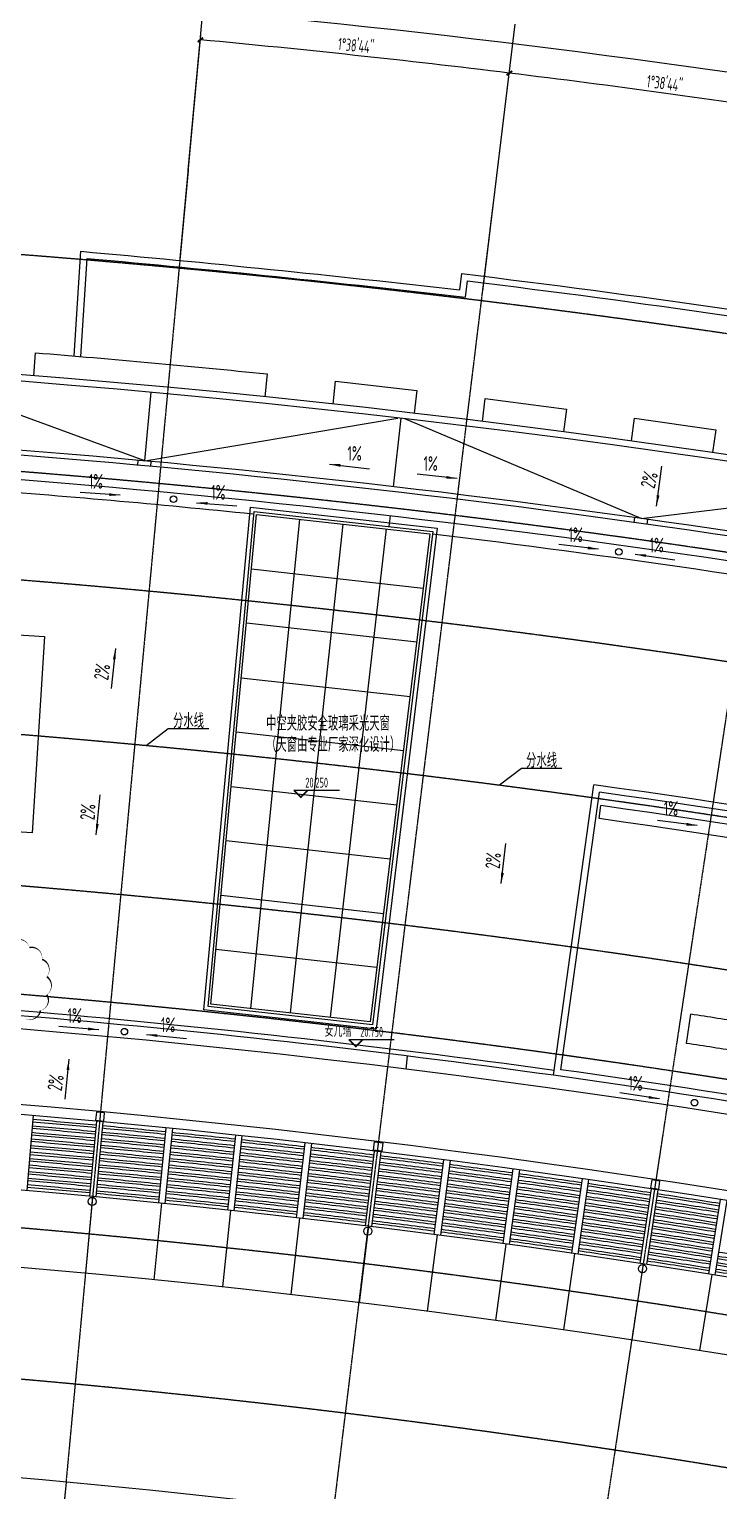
# Model space of a CAD drawing. Header units: millimetres. Extents: x 11677979 to 11902225, y -6694179 to -6308891.
# Drawn here: x 11804155 to 11825204, y -6409579 to -6364981 of the extents above; entities that cross this region are included whole.
import ezdxf
from ezdxf.enums import TextEntityAlignment as Align

# ---------------------------------------------------------------- set-up
doc = ezdxf.new("R2010")
doc.units = ezdxf.units.MM
doc.header["$LTSCALE"] = 10
doc.linetypes.add('A2-RG-AXIS$0$CENTER', pattern=[2, 1.25, -0.25, 0.25, -0.25])
doc.linetypes.add('A2-RG-AXIS$0$DOTE', pattern=[2.42, 2, -0.2, 0.02, -0.2])
for name, color, linetype in [('A2-RG-AXIS$0$A-AXIS', 1, 'Continuous'), ('A2-RG-AXIS$0$A-DIMS-100', 1, 'Continuous'), ('A2-RG-AXIS$0$A-GRID', 1, 'A2-RG-AXIS$0$CENTER'), ('A2-RI-RF$0$$0$AUDIT_D_120618114340-341', 1, 'Continuous'), ('A2-RI-RF$0$$2$A-SYMB', 4, 'Continuous'), ('A2-RI-RF$0$A-COLUMN', 9, 'Continuous'), ('A2-RI-RF$0$A-GLAZ', 140, 'Continuous'), ('A2-RI-RF$0$A-HATH', 9, 'Continuous'), ('A2-RI-RF$0$A-ROOF-DRAN', 175, 'Continuous'), ('A2-RI-RF$0$A-ROOF-EDGE', 2, 'Continuous'), ('A2-RI-RF$0$A-SYMB', 4, 'Continuous'), ('A2-RI-RF$0$A-SYMB-AREA', 4, 'Continuous'), ('A2-RI-RF$0$A-SYMB-NAME', 4, 'Continuous'), ('A2-RI-RF$0$an-flor-open', 3, 'Continuous'), ('A2-RI-RF$0$an-wall-prht', 2, 'Continuous')]:
    doc.layers.add(name, color=color, linetype=linetype)
for name, color, linetype, lineweight in [('A2-RI-RF$0$A-DETL-LLIN', 3, 'Continuous', 5), ('A2-RI-RF$0$A-DETL-MLIN', 3, 'Continuous', 9), ('A2-RI-RF$0$A-GLAZ-CWMG', 3, 'Continuous', 5)]:
    doc.layers.add(name, color=color, linetype=linetype, lineweight=lineweight)
doc.styles.add('A2-RG-AXIS$0$XD2008', font='hzs.shx', dxfattribs={"width": 0.7, "bigfont": 'hztxt.shx'})
doc.styles.add('A2-RI-RF$0$$0$XD2008', font='xd-hzs.shx', dxfattribs={"width": 0.7, "bigfont": 'xd-hztxt.shx'})
doc.styles.add('A2-RI-RF$0$ECADI', font='hzs.shx', dxfattribs={"width": 0.7, "bigfont": 'hztxt.shx'})
doc.dimstyles.new('A2-RG-AXIS$0$XD150', dxfattribs={"dimscale": 300, "dimtxt": 2.5, "dimasz": 1.5, "dimexe": 1, "dimexo": 2, "dimgap": 0.5, "dimtad": 1, "dimdec": 0, "dimdsep": 46, "dimtxsty": 'A2-RG-AXIS$0$XD2008', "dimcen": 2.5, "dimclrt": 4, "dimaunit": 1, "dimadec": 3, "dimazin": 0, "dimtfac": 1, "dimtdec": 0, "dimtmove": 2, "dimatfit": 3, "dimfxl": 0, "dimtolj": 1, "dimtzin": 0, "dimarcsym": 0})

# ---------------------------------------------------------------- blocks, each defined once
blk = doc.blocks.new('A2-RG-AXIS$0$_ArchTick')
at = {"color": 0, "linetype": 'ByBlock', "const_width": 0.4}
blk.add_lwpolyline([(-0.5, -0.5), (0.5, 0.5)], dxfattribs=at)
blk = doc.blocks.new('*D484')
at = {"layer": 'A2-RG-AXIS$0$A-DIMS-100', "color": 0, "lineweight": -2, "ltscale": 3, "transparency": 16777216}
for p, q in [((11797069, -6408968), (11796982, -6410315)), ((11805251, -6409612), (11805125, -6410956))]:
    blk.add_line(p, q, dxfattribs=at)
blk.add_arc((11778731, -6694179), 284600, 84.67576, 86.32117, dxfattribs=at)
at = {"layer": 'Defpoints', "color": 0, "ltscale": 3, "transparency": 16777216}
for p in [(11797088, -6408668), (11805278, -6409313), (11802425, -6410567), (11778731, -6694179)]:
    blk.add_point(p, dxfattribs=at)
at = {"layer": 'A2-RG-AXIS$0$A-DIMS-100', "color": 0, "lineweight": -2, "ltscale": 3, "transparency": 16777216, "xscale": 150, "yscale": 150, "zscale": 150}
for p, rotation in [((11796992, -6410165), 176.3211745693895), ((11805139, -6410807), 354.6757558073726)]:
    blk.add_blockref('A2-RG-AXIS$0$_ArchTick', p, dxfattribs=dict(at, rotation=rotation))
at = {"layer": 'A2-RG-AXIS$0$A-DIMS-100', "color": 4, "ltscale": 3, "transparency": 16777216, "insert": (11801091, -6410159), "char_height": 375, "attachment_point": 5, "rotation": 355.4985, "style": 'A2-RG-AXIS$0$XD2008'}
blk.add_mtext('\\A1;1°38\'44"', dxfattribs=at)
blk = doc.blocks.new('*D486')
at = {"layer": 'A2-RG-AXIS$0$A-DIMS-100', "color": 0, "lineweight": -2, "ltscale": 3, "transparency": 16777216}
for p, q in [((11805251, -6409612), (11805125, -6410956)), ((11813411, -6410491), (11813247, -6411831))]:
    blk.add_line(p, q, dxfattribs=at)
blk.add_arc((11778731, -6694179), 284600, 83.03033, 84.67575, dxfattribs=at)
at = {"layer": 'Defpoints', "color": 0, "ltscale": 3, "transparency": 16777216}
for p in [(11805278, -6409313), (11813447, -6410193), (11810559, -6411364), (11778731, -6694179)]:
    blk.add_point(p, dxfattribs=at)
at = {"layer": 'A2-RG-AXIS$0$A-DIMS-100', "color": 0, "lineweight": -2, "ltscale": 3, "transparency": 16777216, "xscale": 150, "yscale": 150, "zscale": 150}
for p, rotation in [((11805139, -6410807), 174.6757533726868), ((11813265, -6411682), 353.0303346106688)]:
    blk.add_blockref('A2-RG-AXIS$0$_ArchTick', p, dxfattribs=dict(at, rotation=rotation))
at = {"layer": 'A2-RG-AXIS$0$A-DIMS-100', "color": 4, "ltscale": 3, "transparency": 16777216, "insert": (11809237, -6410919), "char_height": 375, "attachment_point": 5, "rotation": 353.853, "style": 'A2-RG-AXIS$0$XD2008'}
blk.add_mtext('\\A1;1°38\'44"', dxfattribs=at)
blk = doc.blocks.new('*D492')
at = {"layer": 'A2-RG-AXIS$0$A-DIMS-100', "color": 0, "lineweight": -2, "ltscale": 3, "transparency": 16777216}
for p, q in [((11753070, -6371598), (11752455, -6363872)), ((11854556, -6379588), (11856371, -6372053))]:
    blk.add_line(p, q, dxfattribs=at)
blk.add_arc((11778731, -6694179), 331200, 76.44866, 94.54827, dxfattribs=at)
at = {"layer": 'Defpoints', "color": 0, "ltscale": 3, "transparency": 16777216}
for p in [(11822065, -6365826), (11753093, -6371897), (11854485, -6379879), (11778731, -6694179)]:
    blk.add_point(p, dxfattribs=at)
at = {"layer": 'A2-RG-AXIS$0$A-DIMS-100', "color": 0, "lineweight": -2, "ltscale": 3, "transparency": 16777216, "xscale": 150, "yscale": 150, "zscale": 150}
for p, rotation in [((11752467, -6364022), 184.5482656226652), ((11856336, -6372199), 346.4486630674553)]:
    blk.add_blockref('A2-RG-AXIS$0$_ArchTick', p, dxfattribs=dict(at, rotation=rotation))
at = {"layer": 'A2-RG-AXIS$0$A-DIMS-100', "color": 4, "ltscale": 3, "transparency": 16777216, "insert": (11804749, -6363703), "char_height": 375, "attachment_point": 5, "rotation": 355.4985, "style": 'A2-RG-AXIS$0$XD2008'}
blk.add_mtext('\\A1;18°5\'59"', dxfattribs=at)
blk = doc.blocks.new('*D542')
at = {"layer": 'A2-RG-AXIS$0$A-DIMS-100', "color": 0, "lineweight": -2, "ltscale": 3, "transparency": 16777216}
for p, q in [((11817998, -6372970), (11818829, -6366171)), ((11827205, -6374230), (11828231, -6367457))]:
    blk.add_line(p, q, dxfattribs=at)
blk.add_arc((11778731, -6694179), 330300, 81.38492, 83.03033, dxfattribs=at)
at = {"layer": 'Defpoints', "color": 0, "ltscale": 3, "transparency": 16777216}
for p in [(11825080, -6367147), (11817961, -6373268), (11827160, -6374527), (11778731, -6694179)]:
    blk.add_point(p, dxfattribs=at)
at = {"layer": 'A2-RG-AXIS$0$A-DIMS-100', "color": 0, "lineweight": -2, "ltscale": 3, "transparency": 16777216, "xscale": 150, "yscale": 150, "zscale": 150}
for p, rotation in [((11818811, -6366319), 173.0303346336148), ((11828208, -6367606), 351.3849162218818)]:
    blk.add_blockref('A2-RG-AXIS$0$_ArchTick', p, dxfattribs=dict(at, rotation=rotation))
at = {"layer": 'A2-RG-AXIS$0$A-DIMS-100', "color": 4, "ltscale": 3, "transparency": 16777216, "insert": (11823554, -6366633), "char_height": 375, "attachment_point": 5, "rotation": 352.2076, "style": 'A2-RG-AXIS$0$XD2008'}
blk.add_mtext('\\A1;1°38\'44"', dxfattribs=at)
blk = doc.blocks.new('*D546')
at = {"layer": 'A2-RG-AXIS$0$A-DIMS-100', "color": 0, "lineweight": -2, "ltscale": 3, "transparency": 16777216}
for p, q in [((11808758, -6371975), (11809394, -6365154)), ((11817998, -6372970), (11818829, -6366171))]:
    blk.add_line(p, q, dxfattribs=at)
blk.add_arc((11778731, -6694179), 330300, 83.03034, 84.67576, dxfattribs=at)
at = {"layer": 'Defpoints', "color": 0, "ltscale": 3, "transparency": 16777216}
for p in [(11815670, -6365951), (11808730, -6372274), (11817961, -6373268), (11778731, -6694179)]:
    blk.add_point(p, dxfattribs=at)
at = {"layer": 'A2-RG-AXIS$0$A-DIMS-100', "color": 0, "lineweight": -2, "ltscale": 3, "transparency": 16777216, "xscale": 150, "yscale": 150, "zscale": 150}
for p, rotation in [((11809380, -6365304), 174.6757570742864), ((11818811, -6366319), 353.0303386625535)]:
    blk.add_blockref('A2-RG-AXIS$0$_ArchTick', p, dxfattribs=dict(at, rotation=rotation))
at = {"layer": 'A2-RG-AXIS$0$A-DIMS-100', "color": 4, "ltscale": 3, "transparency": 16777216, "insert": (11814131, -6365481), "char_height": 375, "attachment_point": 5, "rotation": 353.853, "style": 'A2-RG-AXIS$0$XD2008'}
blk.add_mtext('\\A1;1°38\'44"', dxfattribs=at)
blk = doc.blocks.new('A2-RI-RF$0$$2$ECADI-TAG-HGHT（国标）')
at = {"color": 1}
blk.add_line((-2.12, 2.12), (11.77, 2.12), dxfattribs=at)
at = {"color": 1, "const_width": 0.5}
blk.add_lwpolyline([(-2.12, 2.12), (0, 0), (2.12, 2.12)], dxfattribs=at)
at = {"style": 'A2-RI-RF$0$$0$XD2008', "width": 0.7}
blk.add_attdef('FL', text='', height=3, dxfattribs=at).set_placement((-2.69, 2.97), align=Align.RIGHT)
for tag, p in [('F.F.L.', (2.28, 2.97)), ('T.O.S.', (2.28, -1.1))]:
    blk.add_attdef(tag, p, '', height=3, dxfattribs=at)
blk = doc.blocks.new('A2-RI-RF$0$5erhfh')
at = {"layer": 'A2-RI-RF$0$A-SYMB-AREA', "style": 'A2-RI-RF$0$ECADI', "width": 0.7}
blk.add_attdef('340M2', text='', height=2.5, dxfattribs=at).set_placement((0, 1.25), align=Align.MIDDLE_LEFT)
at = {"layer": 'A2-RI-RF$0$A-SYMB-NAME', "style": 'A2-RI-RF$0$ECADI', "width": 0.7}
blk.add_attdef('CHINESENAME', (-12.29, 3.09), '', height=4.5, dxfattribs=at)
blk = doc.blocks.new('A2-RI-RF$0$5urthfgh')
at = {"layer": 'A2-RI-RF$0$A-COLUMN'}
for points in [[(53644, -3145), (53667, -2896), (53418, -2873), (53395, -3122)], [(61880, -4032), (61911, -3784), (62159, -3814), (62129, -4062)], [(70583, -5223), (70621, -4976), (70373, -4938), (70336, -5185)]]:
    blk.add_lwpolyline(points, close=True, dxfattribs=at)
for centre in [(53290, -5598), (61704, -6504), (70089, -7651)]:
    blk.add_circle(centre, 125, dxfattribs=at)
at = {"layer": 'A2-RI-RF$0$A-DETL-MLIN'}
for p, q in [((53304, -5448), (53086, -7788)), ((55411, -5652), (55176, -7990)), ((57516, -5871), (57265, -8208)), ((59620, -6106), (59352, -8440)), ((61722, -6355), (61437, -8688)), ((63823, -6619), (63521, -8950)), ((65921, -6899), (65602, -9227)), ((68017, -7193), (67682, -9519)), ((70111, -7503), (69759, -9826)), ((72203, -7828), (71834, -10148))]:
    blk.add_line(p, q, dxfattribs=at)
at = {"layer": 'A2-RI-RF$0$A-GLAZ'}
for radius, start, end in [(297025, 84.69504, 85.06782), (296625, 84.69507, 85.06779), (296750, 84.69506, 85.0678), (296825, 84.69506, 85.06781), (296950, 84.69505, 85.06782), (296750, 84.28371, 84.65645), (296825, 84.2837, 84.65645), (296950, 84.2837, 84.65646), (297025, 84.28369, 84.65647), (297025, 83.87234, 84.24511), (296150, 84.6951, 85.06776), (296225, 84.6951, 85.06777), (296350, 84.69509, 85.06778), (296425, 84.69508, 85.06778), (296550, 84.69508, 85.06779), (296350, 84.28373, 84.65642), (296425, 84.28373, 84.65643), (296550, 84.28372, 84.65643), (296625, 84.28372, 84.65644), (296550, 83.87237, 84.24508), (296625, 83.87236, 84.24508), (296750, 83.87235, 84.24509), (296825, 83.87235, 84.2451), (296950, 83.87234, 84.24511), (296750, 83.461, 83.83374), (296825, 83.46099, 83.83374), (296950, 83.46099, 83.83375), (297025, 83.46098, 83.83376), (297025, 83.04963, 83.4224), (295750, 84.69513, 85.06774), (295825, 84.69512, 85.06774), (295950, 84.69512, 85.06775), (296025, 84.69511, 85.06775), (295950, 84.28376, 84.6564), (296025, 84.28376, 84.6564), (296150, 84.28375, 84.65641), (296225, 84.28374, 84.65641), (296150, 83.87239, 84.24505), (296225, 83.87239, 84.24506), (296350, 83.87238, 84.24507), (296425, 83.87237, 84.24507), (296350, 83.46103, 83.83371), (296425, 83.46102, 83.83372), (296550, 83.46101, 83.83373), (296625, 83.46101, 83.83373), (296550, 83.04966, 83.42237), (296625, 83.04965, 83.42238), (296750, 83.04964, 83.42238), (296825, 83.04964, 83.42239), (296950, 83.04963, 83.4224), (296825, 82.63828, 83.01103), (296950, 82.63828, 83.01104), (297025, 82.63827, 83.01105), (295225, 84.69516, 85.0677), (295350, 84.69515, 85.06771), (295425, 84.69515, 85.06772), (295550, 84.69514, 85.06772), (295625, 84.69514, 85.06773), (295425, 84.2838, 84.65636), (295550, 84.28379, 84.65637), (295625, 84.28378, 84.65637), (295750, 84.28377, 84.65638), (295825, 84.28377, 84.65639), (295625, 83.87243, 84.24502), (295750, 83.87242, 84.24503), (295825, 83.87241, 84.24503), (295950, 83.87241, 84.24504), (296025, 83.8724, 84.24505), (295950, 83.46105, 83.83369), (296025, 83.46105, 83.83369), (296150, 83.46104, 83.8337), (296225, 83.46103, 83.8337), (296150, 83.04968, 83.42234), (296225, 83.04968, 83.42235), (296350, 83.04967, 83.42236), (296425, 83.04967, 83.42236), (296350, 82.63832, 83.011), (296425, 82.63831, 83.01101), (296550, 82.6383, 83.01102), (296625, 82.6383, 83.01102), (296750, 82.63829, 83.01103), (296625, 82.22694, 82.59967), (296750, 82.22694, 82.59967), (296825, 82.22693, 82.59968), (296950, 82.22692, 82.59969), (297025, 82.22692, 82.59969), (296950, 81.81557, 82.18833), (297025, 81.81556, 82.18834), (294950, 84.69518, 85.06768), (295025, 84.69518, 85.06769), (295150, 84.69517, 85.0677), (295025, 84.28382, 84.65633), (295150, 84.28381, 84.65634), (295225, 84.28381, 84.65635), (295350, 84.2838, 84.65636), (295225, 83.87245, 84.24499), (295350, 83.87245, 84.245), (295425, 83.87244, 84.24501), (295550, 83.87243, 84.24501), (295425, 83.46109, 83.83365), (295550, 83.46108, 83.83366), (295625, 83.46107, 83.83366), (295750, 83.46106, 83.83367), (295825, 83.46106, 83.83368), (295625, 83.04972, 83.42231), (295750, 83.04971, 83.42232), (295825, 83.04971, 83.42232), (295950, 83.0497, 83.42233), (296025, 83.04969, 83.42234), (295950, 82.63834, 83.01098), (296025, 82.63834, 83.01098), (296150, 82.63833, 83.01099), (296225, 82.63832, 83.01099), (296150, 82.22697, 82.59964), (296225, 82.22697, 82.59964), (296350, 82.22696, 82.59965), (296425, 82.22696, 82.59965), (296550, 82.22695, 82.59966), (296550, 81.81559, 82.18831), (296625, 81.81559, 82.18831), (296750, 81.81558, 82.18832), (296825, 81.81558, 82.18832), (296750, 81.40423, 81.77697), (296825, 81.40422, 81.77697), (296950, 81.40421, 81.77698), (297025, 81.40421, 81.77698), (294950, 84.28383, 84.65633), (294950, 83.87247, 84.24498), (295025, 83.87247, 84.24498), (295150, 83.87246, 84.24499), (294950, 83.46112, 83.83362), (295025, 83.46111, 83.83363), (295150, 83.4611, 83.83363), (295225, 83.4611, 83.83364), (295350, 83.46109, 83.83365), (295225, 83.04974, 83.42228), (295350, 83.04974, 83.42229), (295425, 83.04973, 83.4223), (295550, 83.04972, 83.42231), (295425, 82.63838, 83.01094), (295550, 82.63837, 83.01095), (295625, 82.63836, 83.01096), (295750, 82.63836, 83.01096), (295825, 82.63835, 83.01097), (295750, 82.227, 82.59961), (295825, 82.227, 82.59961), (295950, 82.22699, 82.59962), (296025, 82.22698, 82.59963), (296025, 81.81563, 82.18827), (296150, 81.81562, 82.18828), (296225, 81.81561, 82.18829), (296350, 81.81561, 82.18829), (296425, 81.8156, 82.1883), (296350, 81.40425, 81.77694), (296425, 81.40425, 81.77694), (296550, 81.40424, 81.77695), (296625, 81.40423, 81.77696), (296625, 80.99288, 81.3656), (296750, 80.99287, 81.36561), (296825, 80.99287, 81.36562), (296950, 80.99286, 81.36562), (297025, 80.99285, 81.36563), (294950, 83.04976, 83.42227), (295025, 83.04976, 83.42227), (295150, 83.04975, 83.42228), (295025, 82.6384, 83.01092), (295150, 82.63839, 83.01092), (295225, 82.63839, 83.01093), (295350, 82.63838, 83.01094), (295350, 82.22703, 82.59958), (295425, 82.22702, 82.59959), (295550, 82.22701, 82.5996), (295625, 82.22701, 82.5996), (295550, 81.81566, 82.18824), (295625, 81.81565, 82.18825), (295750, 81.81565, 82.18825), (295825, 81.81564, 82.18826), (295950, 81.81563, 82.18827), (295825, 81.40429, 81.7769), (295950, 81.40428, 81.77691), (296025, 81.40427, 81.77692), (296150, 81.40427, 81.77693), (296225, 81.40426, 81.77693), (296150, 80.99291, 81.36557), (296225, 80.99291, 81.36558), (296350, 80.9929, 81.36558), (296425, 80.99289, 81.36559), (296550, 80.99288, 81.3656), (294950, 82.63841, 83.01091), (294950, 82.22705, 82.59956), (295025, 82.22705, 82.59956), (295150, 82.22704, 82.59957), (295225, 82.22704, 82.59958), (295150, 81.81569, 82.18822), (295225, 81.81568, 82.18822), (295350, 81.81567, 82.18823), (295425, 81.81567, 82.18823), (295425, 81.40431, 81.77688), (295550, 81.4043, 81.77689), (295625, 81.4043, 81.77689), (295750, 81.40429, 81.7769), (295750, 80.99294, 81.36555), (295825, 80.99293, 81.36555), (295950, 80.99292, 81.36556), (296025, 80.99292, 81.36556), (294950, 81.8157, 82.1882), (295025, 81.81569, 82.18821), (294950, 81.40434, 81.77685), (295025, 81.40434, 81.77685), (295150, 81.40433, 81.77686), (295225, 81.40433, 81.77687), (295350, 81.40432, 81.77687), (295350, 80.99296, 81.36552), (295425, 80.99296, 81.36552), (295550, 80.99295, 81.36553), (295625, 80.99294, 81.36554), (294950, 80.99299, 81.36549), (295025, 80.99298, 81.3655), (295150, 80.99298, 81.36551), (295225, 80.99297, 81.36551), (295150, 80.58162, 80.95415), (295225, 80.58162, 80.95416), (295350, 80.58161, 80.95416), (295425, 80.5816, 80.95417), (295550, 80.5816, 80.95418), (294950, 80.58163, 80.95414), (295025, 80.58163, 80.95414)]:
    blk.add_arc((25944, -299026), radius, start, end, dxfattribs=at)
at = {"layer": 'A2-RI-RF$0$an-wall-prht'}
for p, q in [((51492, -2976), (51295, -5268)), ((53418, -3149), (53204, -5439)), ((53617, -3167), (53403, -5457)), ((55541, -3354), (55311, -5642)), ((55740, -3374), (55510, -5662)), ((57663, -3574), (57417, -5861)), ((57862, -3595), (57616, -5882)), ((59784, -3809), (59521, -6094)), ((59982, -3832), (59720, -6117)), ((61902, -4060), (61623, -6343)), ((62101, -4084), (61822, -6367)), ((64019, -4326), (63723, -6606)), ((64217, -4351), (63922, -6632)), ((66134, -4607), (65822, -6885)), ((66332, -4634), (66020, -6912)), ((68246, -4903), (67918, -7179)), ((68444, -4931), (68116, -7208)), ((70357, -5214), (70012, -7488)), ((70555, -5244), (70210, -7518)), ((72465, -5540), (72104, -7812)), ((72663, -5572), (72302, -7843))]:
    blk.add_line(p, q, dxfattribs=at)
for centre, radius, start, end in [((25944, -299026), 297450, 76.99055, 94.00515), ((25943, -299026), 297150, 76.9335, 94.06187), ((25944, -299026), 294850, 76.49368, 94.50202), ((25944, -299026), 292500, 76.03854, 94.95868)]:
    blk.add_arc(centre, radius, start, end, dxfattribs=at)
blk = doc.blocks.new('A2-RG-AXIS')
at = {"layer": 'A2-RG-AXIS$0$A-AXIS', "ltscale": 3}
for p, q in [((11809008.7, -6369286.5), (11809519.1, -6363810.3)), ((11818325.2, -6370289.9), (11818992.6, -6364830.5)), ((11805278.5, -6409313.1), (11805083.6, -6411404))]:
    blk.add_line(p, q, dxfattribs=at)
at = {"layer": 'A2-RG-AXIS$0$A-GRID', "linetype": 'A2-RG-AXIS$0$DOTE'}
for p, q in [((11809008.7, -6369286.5), (11805278.5, -6409313.1)), ((11813447.2, -6410192.8), (11818325.2, -6370289.9)), ((11827609, -6371560.4), (11821587.2, -6411306.8))]:
    blk.add_line(p, q, dxfattribs=at)
for radius, start, end in [(323300, 75.589285, 95.407644), (316700, 75.589285, 95.407644), (313400, 75.589285, 95.407644), (308700, 75.589285, 95.407644), (304100, 75.589285, 95.407644), (300800, 75.589285, 95.407644), (293700, 75.589281, 95.407645), (289100, 75.589281, 95.407645)]:
    blk.add_arc((11778730.7, -6694178.7), radius, start, end, dxfattribs=at)
at = {"layer": 'A2-RG-AXIS$0$A-DIMS-100', "ltscale": 3}
for base, p1, p2, picture, middle in [((11822064.9, -6365825.9), (11854485.2, -6379879.3), (11753093.4, -6371896.8), '*D492', (11804748.6, -6363703.1)), ((11815670.3, -6365950.8), (11808730.3, -6372273.6), (11817961.2, -6373267.7), '*D546', (11814130.8, -6365481.3)), ((11825079.8, -6367146.8), (11827159.6, -6374526.5), (11817961.2, -6373267.7), '*D542', (11823554.4, -6366633.3)), ((11802425.5, -6410566.8), (11797087.9, -6408668.2), (11805278.5, -6409313.1), '*D484', (11801091.2, -6410159.3)), ((11810559.4, -6411364.1), (11813447.2, -6410192.8), (11805278.5, -6409313.1), '*D486', (11809237.3, -6410918.5))]:
    dim = blk.add_angular_dim_3p(base=base, center=(11778730.7, -6694178.7), p1=p1, p2=p2, dimstyle='A2-RG-AXIS$0$XD150', override={"dimscale": 150, "dimasz": 1, "dimblk": 'A2-RG-AXIS$0$_ArchTick', "dimadec": 4}, dxfattribs=at)
    dim.commit()
    dim.dimension.update_dxf_attribs({"geometry": picture, "text_midpoint": middle})
blk = doc.blocks.new('A2-RI-RF')
at = {"layer": 'A2-RI-RF$0$$0$AUDIT_D_120618114340-341'}
for p, q in [((11813322.4, -6378255.7), (11814542.3, -6378392.5)), ((11823306.1, -6379532.7), (11823469.7, -6378316.2)), ((11817219.5, -6378693.9), (11815999.4, -6378559.3)), ((11806930.4, -6379200.6), (11805705.7, -6379118.3)), ((11809265.7, -6379427.8), (11810489.5, -6379522.8)), ((11821536.9, -6380848.1), (11820318.1, -6380702)), ((11822650.6, -6381002.2), (11823866.4, -6381170.6)), ((11806785.5, -6383876.9), (11806659.7, -6385097.9)), ((11806199.8, -6389562.5), (11806325.6, -6388341.5)), ((11824547.8, -6389282.3), (11823330.3, -6389126.5)), ((11818561.5, -6391051.6), (11818708.6, -6389832.9)), ((11806283.7, -6395511.7), (11805060.6, -6395408)), ((11807734.6, -6395660.3), (11808956.5, -6395776.6)), ((11805367.1, -6396410.4), (11805241.4, -6397631.4)), ((11823397.2, -6397622.1), (11822184.3, -6397433.4))]:
    blk.add_line(p, q, dxfattribs=at)
at = {"layer": 'A2-RI-RF$0$$0$AUDIT_D_120618114340-341', "extrusion": (0, 0, -1)}
for points in [[(-11813657.8, -6378249), (-11813649, -6378332.7), (-11813318.5, -6378255.4)], [(-11816893.8, -6378613.7), (-11816884, -6378697.2), (-11817223.4, -6378694.4)], [(-11806595.6, -6379222.3), (-11806600.8, -6379138.3), (-11806934.3, -6379200.8)], [(-11823394.1, -6379209), (-11823310.8, -6379197.3), (-11823305.5, -6379536.6)], [(-11809600.7, -6379409.6), (-11809594.7, -6379493.6), (-11809261.8, -6379427.6)], [(-11821211.9, -6380764.8), (-11821201.4, -6380848.3), (-11821540.8, -6380848.7)], [(-11822986, -6381004.2), (-11822975, -6381087.6), (-11822646.7, -6381001.7)], [(-11806795.2, -6384212.2), (-11806711.5, -6384204.1), (-11806785.8, -6383873)], [(-11806277.7, -6389236.2), (-11806194.1, -6389227.1), (-11806199.3, -6389566.4)], [(-11824223.5, -6389196.4), (-11824212.3, -6389279.8), (-11824551.7, -6389282.9)], [(-11818645.1, -6390726.7), (-11818561.6, -6390716.1), (-11818561, -6391055.5)], [(-11805948.6, -6395527.5), (-11805955.2, -6395443.6), (-11806287.6, -6395512)], [(-11808069.8, -6395647.9), (-11808062.3, -6395731.7), (-11807730.7, -6395660)], [(-11805376.8, -6396745.7), (-11805293.1, -6396737.6), (-11805367.4, -6396406.4)], [(-11823061.8, -6397614.5), (-11823074.2, -6397531.3), (-11823401.1, -6397622.6)]]:
    blk.add_solid(points, dxfattribs=at)
at = {"layer": 'A2-RI-RF$0$A-DETL-LLIN'}
blk.add_arc((11778730.7, -6694178.7), 286100, 74.628938, 96.367991, dxfattribs=at)
at = {"layer": 'A2-RI-RF$0$A-GLAZ-CWMG'}
for p, q in [((11810917.6, -6394861.8), (11812416.6, -6379937.5)), ((11812134.1, -6394997.6), (11813740.1, -6380085)), ((11813351.6, -6395123.9), (11815064.7, -6380222.7)), ((11810938.4, -6381449.5), (11816184.9, -6382034.4)), ((11815982.6, -6383688.8), (11810783.8, -6383109.1)), ((11810629.1, -6384768.6), (11815780.4, -6385343.1)), ((11815578.2, -6386997.5), (11810474.4, -6386428.2)), ((11810319.8, -6388087.8), (11815376, -6388651.8)), ((11815173.7, -6390306.2), (11810165.1, -6389747.3)), ((11810010.4, -6391406.9), (11814971.5, -6391960.5)), ((11814769.3, -6393614.9), (11809855.8, -6393066.4))]:
    blk.add_line(p, q, dxfattribs=at)
at = {"layer": 'A2-RI-RF$0$A-HATH'}
for p, q in [((11807683.1, -6378152.3), (11800325.6, -6375463.9)), ((11807683.1, -6378152.3), (11807874.7, -6376060.9)), ((11807683.1, -6378152.3), (11815406.8, -6376845.6)), ((11815272.2, -6378939.7), (11815514, -6376853.5)), ((11822840.1, -6379909.3), (11815620.3, -6376870.3)), ((11807470.3, -6378283.5), (11807484, -6378134.1)), ((11807868.6, -6378320), (11807882.3, -6378170.6)), ((11822840.1, -6379909.3), (11829637, -6379093)), ((11822621.2, -6380030.1), (11822642.1, -6379881.5)), ((11823017.3, -6380085.7), (11823038.2, -6379937.1))]:
    blk.add_line(p, q, dxfattribs=at)
at = {"layer": 'A2-RI-RF$0$A-ROOF-DRAN'}
for p, q in [((11815168.4, -6379833.5), (11815131.2, -6380159.6)), ((11821553.5, -6389069.2), (11821608.8, -6388673)), ((11815657.3, -6396711.9), (11815706.7, -6396314.5))]:
    blk.add_line(p, q, dxfattribs=at)
for centre in [(11808557, -6379323.7), (11822152.9, -6380926.8), (11807059.6, -6395569.5), (11824465.6, -6397735.9)]:
    blk.add_circle(centre, 100, dxfattribs=at)
for radius, start, end in [(316450, 77.263451, 85.722076), (316050, 84.141711, 85.721318), (316050, 77.264483, 83.142622), (308700, 84.124504, 85.22439), (308700, 82.066358, 83.145289), (308100, 77.564523, 82.010596), (308500, 77.563076, 82.01065), (299750, 77.098571, 93.898358)]:
    blk.add_arc((11778730.7, -6694178.7), radius, start, end, dxfattribs=at)
at = {"layer": 'A2-RI-RF$0$A-ROOF-EDGE'}
for p, q in [((11820157.2, -6396901.3), (11821394.7, -6388037.3)), ((11820382.9, -6396730.9), (11821565.1, -6388263)), ((11824220.6, -6395927.9), (11824355.5, -6395038))]:
    blk.add_line(p, q, dxfattribs=at)
for points in [[(11805527.6, -6374951.5), (11805733, -6371757.5, -0.0063108), (11817296.7, -6372934.6), (11817357.2, -6372439.1, -0.0248177), (11849205.5, -6377885), (11848174.4, -6382163.2)], [(11805726.9, -6374968.3), (11805919.4, -6371974.9, -0.0063073), (11817471.1, -6373155.9), (11817531.5, -6372661.6, -0.0240613), (11848966.7, -6378022.2), (11847979.1, -6382119.8)], [(11804294.2, -6375552.6), (11804350.4, -6374854.9, -0.0055388), (11811418.2, -6375500.8), (11811347, -6376197.1)]]:
    blk.add_lwpolyline(points, format="xyb", dxfattribs=at)
for points in [[(11813430.4, -6376417.7), (11813506.6, -6375721.9), (11815991.3, -6376003.1), (11815910.1, -6376698.3)], [(11817988.9, -6376948.7), (11818075.1, -6376254.1), (11820555, -6376570.8), (11820463.9, -6377264.7)], [(11822538.4, -6377544.9), (11822634.6, -6376851.6), (11825110.2, -6377204), (11825009, -6377896.5)], [(11801347.9, -6389315.4), (11801732.3, -6383327.7), (11804626.4, -6383513.8), (11804241.4, -6389501.4), (11801347.9, -6389315.4)]]:
    blk.add_lwpolyline(points, dxfattribs=at)
blk.add_lwpolyline([(11810912.8, -6379568.7), (11816610.2, -6380203.7), (11814741.5, -6395490), (11809483.8, -6394903)], close=True, dxfattribs=at)
for centre, radius, start, end in [((11778730.7, -6694178.7), 319650, 76.756883, 94.239677), ((11778730.7, -6694178.7), 319450, 76.756883, 94.239677), ((11778729.8, -6694178.8), 317200, 77.207179, 85.740758), ((11778729.8, -6694178.8), 317350, 76.923875, 85.741033), ((11778730.7, -6694178.7), 309100, 77.486754, 82.06634), ((11778730.7, -6694178.7), 308900, 77.524529, 82.029252), ((11779033.9, -6691537.4), 297491.9, 82.054384, 85.208682), ((11778729.8, -6694178.8), 300300, 82.066588, 85.193485), ((11778730.7, -6694178.7), 302600, 81.015973, 81.328115), ((11778730.7, -6694178.7), 301700, 81.014871, 81.327945), ((11778730.7, -6694178.7), 300150, 76.038533, 82.066759), ((11778730.7, -6694178.7), 300350, 76.07696, 82.028597)]:
    blk.add_arc(centre, radius, start, end, dxfattribs=at)
at = {"layer": 'A2-RI-RF$0$A-SYMB'}
for points in [[(11809635.8, -6386324.8), (11808400.5, -6386324.8), (11807728.4, -6386843.7)], [(11820413.7, -6387536.8), (11819178.4, -6387536.8), (11818510.4, -6388052.5)]]:
    blk.add_lwpolyline(points, dxfattribs=at)
at = {"layer": 'A2-RI-RF$0$an-flor-open'}
for points in [[(11811021, -6379701.5), (11816476.3, -6380309.5), (11814636.8, -6395357.5), (11809614.2, -6394796.8)], [(11811093.1, -6379790), (11816387.1, -6380380.1), (11814567, -6395269.3), (11809701.1, -6394726)]]:
    blk.add_lwpolyline(points, close=True, dxfattribs=at)
at = {"layer": 'Defpoints', "color": 6}
blk.add_lwpolyline([(11804017.3, -6395163.1, 0, 50, 0.5205671), (11804498.1, -6394923, 0, 50, 0.5205671), (11804498.1, -6394923, 0, 50, 0.5205671), (11804690.3, -6394442.7, 0, 50, 0.5205671), (11804690.3, -6394442.7, 0, 50, 0.5205671), (11804690.3, -6393890.4, 0, 50, 0.5205671), (11804690.3, -6393890.4, 0, 50, 0.5205671), (11804546.1, -6393362, 0, 50, 0.5205671), (11804546.1, -6393362, 0, 50, 0.5205671), (11804161.6, -6393001.8, 0, 50, 0.5205671), (11804161.6, -6393001.8, 0, 50, 0.5205671), (11803656.8, -6392809.7, 0, 50, 0.5205671)], format="xyseb", dxfattribs=at)
at = {"layer": 'Defpoints'}
for p in [(11810938.4, -6381449.5), (11816184.9, -6382034.4), (11810783.8, -6383109.1), (11815982.6, -6383688.8), (11810629.1, -6384768.6), (11815780.4, -6385343.1), (11810474.4, -6386428.2), (11815578.2, -6386997.5), (11810319.8, -6388087.8), (11815376, -6388651.8), (11810165.1, -6389747.3), (11815173.7, -6390306.2), (11810010.4, -6391406.9), (11814971.5, -6391960.5), (11809855.8, -6393066.4), (11814769.3, -6393614.9)]:
    blk.add_point(p, dxfattribs=at)
ref = blk.add_blockref('A2-RI-RF$0$5erhfh', (11814400.5, -6378502.6), dxfattribs=dict(xscale=99.99999999968374, yscale=99.99999999968374, zscale=99.99999999968374, rotation=359.5617199320547))
ref.add_attrib('CHINESENAME', '1%%%', (11813868, -6378148.2), dxfattribs={"layer": 'A2-RI-RF$0$A-SYMB-NAME', "height": 450, "rotation": 359.56172, "style": 'A2-RI-RF$0$ECADI', "width": 0.7})
ref = blk.add_blockref('A2-RI-RF$0$5erhfh', (11816723.1, -6378810.2), dxfattribs=dict(xscale=99.99999999968374, yscale=99.99999999968374, zscale=99.99999999968374, rotation=359.5617199320547))
ref.add_attrib('CHINESENAME', '1%%%', (11816190.6, -6378455.9), dxfattribs={"layer": 'A2-RI-RF$0$A-SYMB-NAME', "height": 450, "rotation": 359.56172, "style": 'A2-RI-RF$0$ECADI', "width": 0.7})
ref = blk.add_blockref('A2-RI-RF$0$5erhfh', (11806502.7, -6379354.8), dxfattribs=dict(xscale=99.99999999968374, yscale=99.99999999968374, zscale=99.99999999968374, rotation=359.5617199320547))
ref.add_attrib('CHINESENAME', '1%%%', (11805970.2, -6379000.5), dxfattribs={"layer": 'A2-RI-RF$0$A-SYMB-NAME', "height": 450, "rotation": 359.56172, "style": 'A2-RI-RF$0$ECADI', "width": 0.7})
ref = blk.add_blockref('A2-RI-RF$0$5erhfh', (11823709.1, -6378579.2), dxfattribs=dict(xscale=99.99999999968377, yscale=99.99999999968377, zscale=99.99999999968377, rotation=76.49466613827127))
ref.add_attrib('CHINESENAME', '2%%%', (11823243.5, -6379017.8), dxfattribs={"layer": 'A2-RI-RF$0$A-SYMB-NAME', "height": 450, "rotation": 76.49467, "style": 'A2-RI-RF$0$ECADI', "width": 0.7})
ref = blk.add_blockref('A2-RI-RF$0$5erhfh', (11810240.8, -6379688.8), dxfattribs=dict(xscale=99.99999999968374, yscale=99.99999999968374, zscale=99.99999999968374, rotation=359.5617199320547))
ref.add_attrib('CHINESENAME', '1%%%', (11809708.3, -6379334.5), dxfattribs={"layer": 'A2-RI-RF$0$A-SYMB-NAME', "height": 450, "rotation": 359.56172, "style": 'A2-RI-RF$0$ECADI', "width": 0.7})
ref = blk.add_blockref('A2-RI-RF$0$5erhfh', (11821149.2, -6380983.5), dxfattribs=dict(xscale=99.99999999968374, yscale=99.99999999968374, zscale=99.99999999968374, rotation=359.5617199320547))
ref.add_attrib('CHINESENAME', '1%%%', (11820616.7, -6380629.1), dxfattribs={"layer": 'A2-RI-RF$0$A-SYMB-NAME', "height": 450, "rotation": 359.56172, "style": 'A2-RI-RF$0$ECADI', "width": 0.7})
ref = blk.add_blockref('A2-RI-RF$0$5erhfh', (11823621.7, -6381299.9), dxfattribs=dict(xscale=99.99999999968374, yscale=99.99999999968374, zscale=99.99999999968374, rotation=359.5617199320547))
ref.add_attrib('CHINESENAME', '1%%%', (11823089.2, -6380945.6), dxfattribs={"layer": 'A2-RI-RF$0$A-SYMB-NAME', "height": 450, "rotation": 359.56172, "style": 'A2-RI-RF$0$ECADI', "width": 0.7})
ref = blk.add_blockref('A2-RI-RF$0$5erhfh', (11806991.3, -6384385.4), dxfattribs=dict(xscale=99.99999999968374, yscale=99.99999999968374, zscale=99.99999999968374, rotation=81.64806365899283))
ref.add_attrib('CHINESENAME', '2%%%', (11806567.1, -6384864), dxfattribs={"layer": 'A2-RI-RF$0$A-SYMB-NAME', "height": 450, "rotation": 81.64806, "style": 'A2-RI-RF$0$ECADI', "width": 0.7})
ref = blk.add_blockref('A2-RI-RF$0$5erhfh', (11809774.9, -6386616.9), dxfattribs=dict(xscale=100, yscale=100, zscale=100))
ref.add_attrib('CHINESENAME', '分水线', (11808545.7, -6386308.2), dxfattribs={"layer": 'A2-RI-RF$0$A-SYMB-NAME', "height": 450, "style": 'A2-RI-RF$0$ECADI', "width": 0.7})
ref = blk.add_blockref('A2-RI-RF$0$5erhfh', (11812270.7, -6389019.9), dxfattribs=dict(xscale=100, yscale=100, zscale=100))
ref.add_attrib('CHINESENAME', '中空夹胶安全玻璃采光天窗', (11811385.4, -6386385.4), dxfattribs={"layer": 'A2-RI-RF$0$A-SYMB-NAME', "height": 450, "style": 'A2-RI-RF$0$ECADI', "width": 0.7})
ref = blk.add_blockref('A2-RI-RF$0$5erhfh', (11812270.7, -6389667), dxfattribs=dict(xscale=100, yscale=100, zscale=100))
ref.add_attrib('CHINESENAME', '（天窗由专业厂家深化设计）', (11811385.4, -6387032.6), dxfattribs={"layer": 'A2-RI-RF$0$A-SYMB-NAME', "height": 450, "style": 'A2-RI-RF$0$ECADI', "width": 0.7})
ref = blk.add_blockref('A2-RI-RF$0$5erhfh', (11820552.8, -6387828.9), dxfattribs=dict(xscale=100, yscale=100, zscale=100))
ref.add_attrib('CHINESENAME', '分水线', (11819323.6, -6387520.2), dxfattribs={"layer": 'A2-RI-RF$0$A-SYMB-NAME', "height": 450, "style": 'A2-RI-RF$0$ECADI', "width": 0.7})
ref = blk.add_blockref('A2-RI-RF$0$5erhfh', (11824060.2, -6389334.7), dxfattribs=dict(xscale=99.99999999968374, yscale=99.99999999968374, zscale=99.99999999968374, rotation=359.5617199320547))
ref.add_attrib('CHINESENAME', '1%%%', (11823527.7, -6388980.4), dxfattribs={"layer": 'A2-RI-RF$0$A-SYMB-NAME', "height": 450, "rotation": 359.56172, "style": 'A2-RI-RF$0$ECADI', "width": 0.7})
ref = blk.add_blockref('A2-RI-RF$0$5erhfh', (11806505, -6389106.6), dxfattribs=dict(xscale=-99.99999999968374, yscale=99.99999999968374, zscale=99.99999999968374, rotation=86.58912271403241))
ref.add_attrib('CHINESENAME', '2%%%', (11806153.3, -6389120.5), dxfattribs={"layer": 'A2-RI-RF$0$A-SYMB-NAME', "height": 450, "rotation": 86.58912, "style": 'A2-RI-RF$0$ECADI', "width": 0.7})
ref = blk.add_blockref('A2-RI-RF$0$5erhfh', (11818874.6, -6390601.1), dxfattribs=dict(xscale=-99.99999999968374, yscale=99.99999999968374, zscale=99.99999999968374, rotation=85.5891227140324))
ref.add_attrib('CHINESENAME', '2%%%', (11818522.7, -6390608.9), dxfattribs={"layer": 'A2-RI-RF$0$A-SYMB-NAME', "height": 450, "rotation": 85.58912, "style": 'A2-RI-RF$0$ECADI', "width": 0.7})
blk.add_blockref('A2-RI-RF$0$5urthfgh', (11752786.6, -6395152.1))
ref = blk.add_blockref('A2-RI-RF$0$5erhfh', (11805856.8, -6395655.2), dxfattribs=dict(xscale=99.99999999968374, yscale=99.99999999968374, zscale=99.99999999968374, rotation=359.5617199320547))
ref.add_attrib('CHINESENAME', '1%%%', (11805324.4, -6395300.8), dxfattribs={"layer": 'A2-RI-RF$0$A-SYMB-NAME', "height": 450, "rotation": 359.56172, "style": 'A2-RI-RF$0$ECADI', "width": 0.7})
ref = blk.add_blockref('A2-RI-RF$0$5erhfh', (11808707.6, -6395937.8), dxfattribs=dict(xscale=99.99999999968374, yscale=99.99999999968374, zscale=99.99999999968374, rotation=359.5617199320547))
ref.add_attrib('CHINESENAME', '1%%%', (11808175.2, -6395583.4), dxfattribs={"layer": 'A2-RI-RF$0$A-SYMB-NAME', "height": 450, "rotation": 359.56172, "style": 'A2-RI-RF$0$ECADI', "width": 0.7})
ref = blk.add_blockref('A2-RI-RF$0$5erhfh', (11805573, -6396918.9), dxfattribs=dict(xscale=99.99999999968374, yscale=99.99999999968374, zscale=99.99999999968374, rotation=81.64806365899283))
ref.add_attrib('CHINESENAME', '2%%%', (11805148.7, -6397397.5), dxfattribs={"layer": 'A2-RI-RF$0$A-SYMB-NAME', "height": 450, "rotation": 81.64806, "style": 'A2-RI-RF$0$ECADI', "width": 0.7})
ref = blk.add_blockref('A2-RI-RF$0$5erhfh', (11822975.4, -6397723.1), dxfattribs=dict(xscale=99.99999999968374, yscale=99.99999999968374, zscale=99.99999999968374, rotation=359.5617199320547))
ref.add_attrib('CHINESENAME', '1%%%', (11822442.9, -6397368.7), dxfattribs={"layer": 'A2-RI-RF$0$A-SYMB-NAME', "height": 450, "rotation": 359.56172, "style": 'A2-RI-RF$0$ECADI', "width": 0.7})
at = {"layer": 'A2-RI-RF$0$$2$A-SYMB'}
ref = blk.add_blockref('A2-RI-RF$0$$2$ECADI-TAG-HGHT（国标）', (11812445.7, -6388416.8), dxfattribs=dict(at, xscale=100, yscale=100, zscale=100))
ref.add_attrib('F.F.L.', '20.250', (11812583.3, -6388120), dxfattribs={"layer": '0', "height": 300, "style": 'A2-RI-RF$0$$0$XD2008', "width": 0.7})
ref = blk.add_blockref('A2-RI-RF$0$$2$ECADI-TAG-HGHT（国标）', (11814122.6, -6396022.9), dxfattribs=dict(at, xscale=100, yscale=100, zscale=100))
ref.add_attrib('F.F.L.', '20.750', (11814260.2, -6395726.1), dxfattribs={"layer": '0', "height": 300, "style": 'A2-RI-RF$0$$0$XD2008', "width": 0.7})
ref.add_attrib('FL', '女儿墙', dxfattribs={"layer": '0', "height": 300, "style": 'A2-RI-RF$0$$0$XD2008', "width": 0.7}).set_placement((11813991.2, -6395725.4), align=Align.RIGHT)
at = {"layer": 'A2-RI-RF$0$A-DETL-LLIN'}
blk.add_blockref('A2-RG-AXIS', (0, 0), dxfattribs=at)

msp = doc.modelspace()

# ---------------------------------------------------------------- block references
for name in ['A2-RI-RF', 'A2-RG-AXIS']:
    msp.add_blockref(name, (0, 0))

doc.saveas('drawing.dxf')
